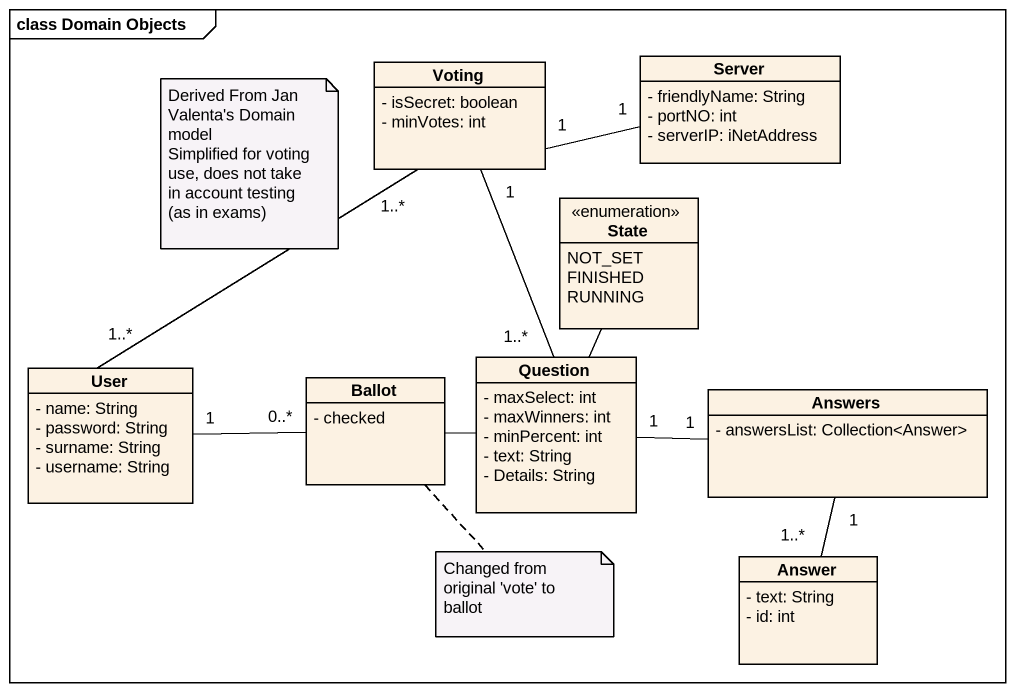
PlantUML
@startuml
mainframe class Domain Objects
hide circle
hide empty members
skinparam classAttributeIconSize 0
class Voting {
  - isSecret: boolean
  - minVotes: int
}
class Server {
  - friendlyName: String
  - portNO: int
  - serverIP: iNetAddress
}
enum "State" as State_ {
  NOT_SET
  FINISHED
  RUNNING
}
class User {
  - name: String
  - password: String
  - surname: String
  - username: String
}
class Ballot {
  - checked
}
class Question {
  - maxSelect: int
  - maxWinners: int
  - minPercent: int
  - text: String
  - Details: String
}
class Answers {
  - answersList: Collection<Answer>
}
class Answer {
  - text: String
  - id: int
}
Server "1" -left- "1" Voting
User "1..*" -up- "1..*" Voting
User "1" -right- "0..*" Ballot
Question "1..*" -up- "1" Voting
Question -up- State_
Question -left- Ballot
Answers "1" -left- "1" Question
Answers "1" -- "1..*" Answer
note as N1
  Derived From Jan Valenta's Domain model
  Simplified for voting use, does not take in account testing (as in exams)
end note
note bottom of Ballot : Changed from original 'vote' to ballot
@enduml
